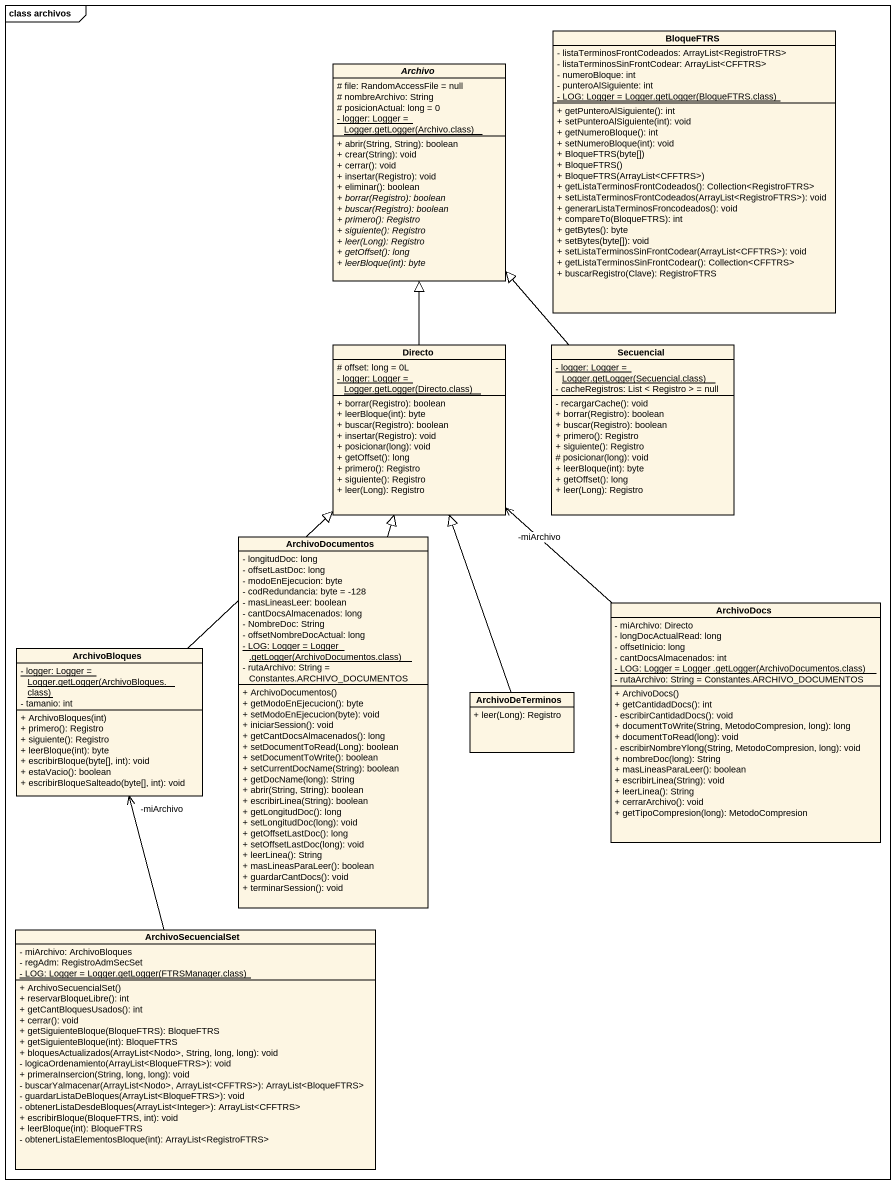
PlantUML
@startuml
mainframe class archivos
hide circle
hide empty members
skinparam classAttributeIconSize 0
class BloqueFTRS {
  - listaTerminosFrontCodeados: ArrayList<RegistroFTRS>
  - listaTerminosSinFrontCodear: ArrayList<CFFTRS>
  - numeroBloque: int
  - punteroAlSiguiente: int
  {static} {field} - LOG: Logger = Logger.getLogger(BloqueFTRS.class)
  + getPunteroAlSiguiente(): int
  + setPunteroAlSiguiente(int): void
  + getNumeroBloque(): int
  + setNumeroBloque(int): void
  + BloqueFTRS(byte[])
  + BloqueFTRS()
  + BloqueFTRS(ArrayList<CFFTRS>)
  + getListaTerminosFrontCodeados(): Collection<RegistroFTRS>
  + setListaTerminosFrontCodeados(ArrayList<RegistroFTRS>): void
  + generarListaTerminosFroncodeados(): void
  + compareTo(BloqueFTRS): int
  + getBytes(): byte
  + setBytes(byte[]): void
  + setListaTerminosSinFrontCodear(ArrayList<CFFTRS>): void
  + getListaTerminosSinFrontCodear(): Collection<CFFTRS>
  + buscarRegistro(Clave): RegistroFTRS
}
abstract class Archivo {
  # file: RandomAccessFile = null
  # nombreArchivo: String
  # posicionActual: long = 0
  {static} {field} - logger: Logger = Logger.getLogger(Archivo.class)
  + abrir(String, String): boolean
  + crear(String): void
  + cerrar(): void
  + insertar(Registro): void
  + eliminar(): boolean
  {abstract} + borrar(Registro): boolean
  {abstract} + buscar(Registro): boolean
  {abstract} + primero(): Registro
  {abstract} + siguiente(): Registro
  {abstract} + leer(Long): Registro
  {abstract} + getOffset(): long
  {abstract} + leerBloque(int): byte
}
class Directo {
  # offset: long = 0L
  {static} {field} - logger: Logger = Logger.getLogger(Directo.class)
  + borrar(Registro): boolean
  + leerBloque(int): byte
  + buscar(Registro): boolean
  + insertar(Registro): void
  + posicionar(long): void
  + getOffset(): long
  + primero(): Registro
  + siguiente(): Registro
  + leer(Long): Registro
}
class Secuencial {
  {static} {field} - logger: Logger = Logger.getLogger(Secuencial.class)
  - cacheRegistros: List < Registro > = null
  - recargarCache(): void
  + borrar(Registro): boolean
  + buscar(Registro): boolean
  + primero(): Registro
  + siguiente(): Registro
  # posicionar(long): void
  + leerBloque(int): byte
  + getOffset(): long
  + leer(Long): Registro
}
class ArchivoDocumentos {
  - longitudDoc: long
  - offsetLastDoc: long
  - modoEnEjecucion: byte
  - codRedundancia: byte = -128
  - masLineasLeer: boolean
  - cantDocsAlmacenados: long
  - NombreDoc: String
  - offsetNombreDocActual: long
  {static} {field} - LOG: Logger = Logger .getLogger(ArchivoDocumentos.class)
  - rutaArchivo: String = Constantes.ARCHIVO_DOCUMENTOS
  + ArchivoDocumentos()
  + getModoEnEjecucion(): byte
  + setModoEnEjecucion(byte): void
  + iniciarSession(): void
  + getCantDocsAlmacenados(): long
  + setDocumentToRead(Long): boolean
  + setDocumentToWrite(): boolean
  + setCurrentDocName(String): boolean
  + getDocName(long): String
  + abrir(String, String): boolean
  + escribirLinea(String): boolean
  + getLongitudDoc(): long
  + setLongitudDoc(long): void
  + getOffsetLastDoc(): long
  + setOffsetLastDoc(long): void
  + leerLinea(): String
  + masLineasParaLeer(): boolean
  + guardarCantDocs(): void
  + terminarSession(): void
}
class ArchivoDocs {
  - miArchivo: Directo
  - longDocActualRead: long
  - offsetInicio: long
  - cantDocsAlmacenados: int
  {static} {field} - LOG: Logger = Logger .getLogger(ArchivoDocumentos.class)
  - rutaArchivo: String = Constantes.ARCHIVO_DOCUMENTOS
  + ArchivoDocs()
  + getCantidadDocs(): int
  - escribirCantidadDocs(): void
  + documentToWrite(String, MetodoCompresion, long): long
  + documentToRead(long): void
  - escribirNombreYlong(String, MetodoCompresion, long): void
  + nombreDoc(long): String
  + masLineasParaLeer(): boolean
  + escribirLinea(String): void
  + leerLinea(): String
  + cerrarArchivo(): void
  + getTipoCompresion(long): MetodoCompresion
}
class ArchivoBloques {
  {static} {field} - logger: Logger = Logger.getLogger(ArchivoBloques.class)
  - tamanio: int
  + ArchivoBloques(int)
  + primero(): Registro
  + siguiente(): Registro
  + leerBloque(int): byte
  + escribirBloque(byte[], int): void
  + estaVacio(): boolean
  + escribirBloqueSalteado(byte[], int): void
}
class ArchivoDeTerminos {
  + leer(Long): Registro
}
class ArchivoSecuencialSet {
  - miArchivo: ArchivoBloques
  - regAdm: RegistroAdmSecSet
  {static} {field} - LOG: Logger = Logger.getLogger(FTRSManager.class)
  + ArchivoSecuencialSet()
  + reservarBloqueLibre(): int
  + getCantBloquesUsados(): int
  + cerrar(): void
  + getSiguienteBloque(BloqueFTRS): BloqueFTRS
  + getSiguienteBloque(int): BloqueFTRS
  + bloquesActualizados(ArrayList<Nodo>, String, long, long): void
  - logicaOrdenamiento(ArrayList<BloqueFTRS>): void
  + primeraInsercion(String, long, long): void
  - buscarYalmacenar(ArrayList<Nodo>, ArrayList<CFFTRS>): ArrayList<BloqueFTRS>
  - guardarListaDeBloques(ArrayList<BloqueFTRS>): void
  - obtenerListaDesdeBloques(ArrayList<Integer>): ArrayList<CFFTRS>
  + escribirBloque(BloqueFTRS, int): void
  + leerBloque(int): BloqueFTRS
  - obtenerListaElementosBloque(int): ArrayList<RegistroFTRS>
}
Directo -up-|> Archivo
Secuencial -up-|> Archivo
ArchivoDocumentos -up-|> Directo
ArchivoDocs -up-> "-miArchivo" Directo
ArchivoBloques -up-|> Directo
ArchivoDeTerminos -up-|> Directo
ArchivoSecuencialSet -up-> "-miArchivo" ArchivoBloques
@enduml
